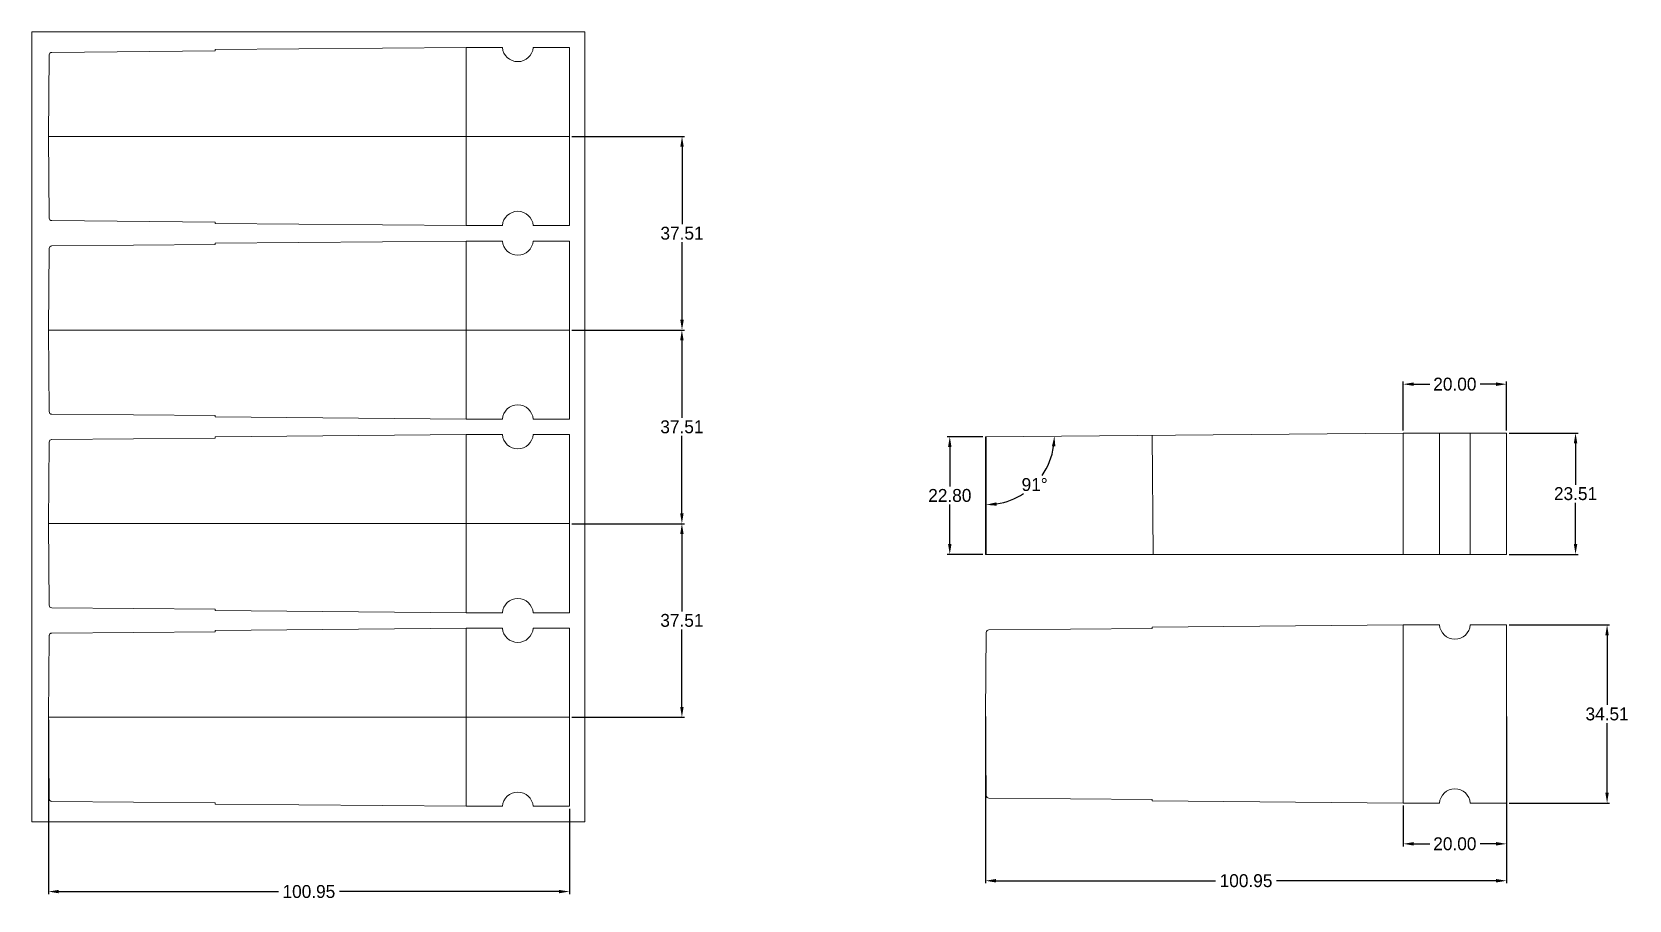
# Model space of a CAD drawing. Header units: millimetres. Extents: x 450 to 759, y 409 to 577.
import ezdxf
from ezdxf.lldxf.tags import DXFTag

# ---------------------------------------------------------------- set-up
doc = ezdxf.new("R2010")
doc.units = ezdxf.units.MM
doc.layers.add('1', color=7, linetype='Continuous', true_color=0xffffff)
doc.layers.add('dim', color=82, linetype='Continuous', lineweight=9)
tags = doc.linetypes.add('DASHED', pattern=[25.72, 12.86, -12.86]).pattern_tags.tags
tags[6:7] = [DXFTag(74, 4), DXFTag(75, 0), DXFTag(340, '0'), DXFTag(46, 0.0), DXFTag(50, 0.0), DXFTag(44, 0.0), DXFTag(45, 0.0)]
tags[4:5] = [DXFTag(74, 4), DXFTag(75, 0), DXFTag(340, '0'), DXFTag(46, 0.0), DXFTag(50, 0.0), DXFTag(44, 0.0), DXFTag(45, 0.0)]
doc.dimstyles.get("Standard").update_dxf_attribs({"dimtxt": 0.18, "dimasz": 0.18, "dimexe": 0.18, "dimexo": 0.0625, "dimgap": 0.09, "dimtad": 0, "dimtih": 1, "dimtoh": 1, "dimzin": 0, "dimdsep": 46, "dimtxsty": 'Standard', "dimcen": 0.09, "dimadec": 0, "dimazin": 0, "dimtfac": 1, "dimtofl": 0, "dimtmove": 0, "dimatfit": 3, "dimfxl": 0, "dimtolj": 1, "dimtzin": 0, "dimarcsym": 0})

# ---------------------------------------------------------------- blocks, each defined once
blk = doc.blocks.new('*D5')
at = {"layer": 'Defpoints', "color": 0, "lineweight": 18, "transparency": 16777216}
for p in [(735.37, 499.7), (735.37, 476.2), (748.76, 476.2)]:
    blk.add_point(p, dxfattribs=at)
at = {"layer": 'dim', "color": 0, "lineweight": -2, "transparency": 16777216}
for p, q in [((735.87, 499.7), (749.26, 499.7)), ((748.76, 497.7), (748.76, 489.7)), ((748.76, 478.2), (748.76, 486.2)), ((735.87, 476.2), (749.26, 476.2))]:
    blk.add_line(p, q, dxfattribs=at)
at = {"layer": 'dim', "color": 0, "lineweight": 18, "transparency": 16777216}
for points in [[(748.43, 497.7), (749.1, 497.7), (748.76, 499.7)], [(748.43, 478.2), (749.1, 478.2), (748.76, 476.2)]]:
    blk.add_solid(points, dxfattribs=at)
at = {"layer": 'dim', "color": 0, "lineweight": 18, "transparency": 16777216, "insert": (748.76, 487.95), "char_height": 2.5, "attachment_point": 5}
blk.add_mtext('\\A1;23.51', dxfattribs=at)
blk = doc.blocks.new('*D6')
at = {"layer": 'Defpoints', "color": 0, "lineweight": 18, "transparency": 16777216}
for p in [(634.42, 499), (627.49, 476.2), (634.42, 476.2)]:
    blk.add_point(p, dxfattribs=at)
at = {"layer": 'dim', "color": 0, "lineweight": -2, "transparency": 16777216}
for p, q in [((633.92, 499), (626.99, 499)), ((627.49, 497), (627.49, 489.35)), ((627.49, 478.2), (627.49, 485.85)), ((633.92, 476.2), (626.99, 476.2))]:
    blk.add_line(p, q, dxfattribs=at)
at = {"layer": 'dim', "color": 0, "lineweight": 18, "transparency": 16777216}
for points in [[(627.15, 497), (627.82, 497), (627.49, 499)], [(627.15, 478.2), (627.82, 478.2), (627.49, 476.2)]]:
    blk.add_solid(points, dxfattribs=at)
at = {"layer": 'dim', "color": 0, "lineweight": 18, "transparency": 16777216, "insert": (627.49, 487.6), "char_height": 2.5, "attachment_point": 5}
blk.add_mtext('\\A1;22.80', dxfattribs=at)
blk = doc.blocks.new('*D7')
at = {"layer": 'Defpoints', "color": 0, "lineweight": 18, "transparency": 16777216}
for p in [(634.42, 445.26), (735.37, 445.26), (735.37, 412.95)]:
    blk.add_point(p, dxfattribs=at)
at = {"layer": 'dim', "color": 0, "lineweight": -2, "transparency": 16777216}
for p, q in [((634.42, 444.76), (634.42, 412.45)), ((735.37, 444.76), (735.37, 412.45)), ((636.42, 412.95), (678.98, 412.95)), ((733.37, 412.95), (690.82, 412.95))]:
    blk.add_line(p, q, dxfattribs=at)
at = {"layer": 'dim', "color": 0, "lineweight": 18, "transparency": 16777216}
for points in [[(636.42, 413.28), (636.42, 412.61), (634.42, 412.95)], [(733.37, 413.28), (733.37, 412.61), (735.37, 412.95)]]:
    blk.add_solid(points, dxfattribs=at)
at = {"layer": 'dim', "color": 0, "lineweight": 18, "transparency": 16777216, "insert": (684.9, 412.95), "char_height": 2.5, "attachment_point": 5}
blk.add_mtext('\\A1;100.95', dxfattribs=at)
blk = doc.blocks.new('*D8')
at = {"layer": 'Defpoints', "color": 0, "lineweight": 18, "transparency": 16777216}
for p in [(715.37, 428), (735.37, 428), (735.37, 420.1)]:
    blk.add_point(p, dxfattribs=at)
at = {"layer": 'dim', "color": 0, "lineweight": -2, "transparency": 16777216}
for p, q in [((715.37, 427.5), (715.37, 419.6)), ((735.37, 427.5), (735.37, 419.6)), ((717.37, 420.1), (720.5, 420.1)), ((733.37, 420.1), (730.25, 420.1))]:
    blk.add_line(p, q, dxfattribs=at)
at = {"layer": 'dim', "color": 0, "lineweight": 18, "transparency": 16777216}
for points in [[(717.37, 420.44), (717.37, 419.77), (715.37, 420.1)], [(733.37, 420.44), (733.37, 419.77), (735.37, 420.1)]]:
    blk.add_solid(points, dxfattribs=at)
at = {"layer": 'dim', "color": 0, "lineweight": 18, "transparency": 16777216, "insert": (725.37, 420.1), "char_height": 2.5, "attachment_point": 5}
blk.add_mtext('\\A1;20.00', dxfattribs=at)
blk = doc.blocks.new('*D9')
at = {"layer": 'Defpoints', "color": 0, "lineweight": 18, "transparency": 16777216}
for p in [(553.76, 482.14), (575.57, 482.14), (553.76, 444.63)]:
    blk.add_point(p, dxfattribs=at)
at = {"layer": 'dim', "color": 0, "lineweight": -2, "transparency": 16777216}
for p, q in [((554.26, 482.14), (576.07, 482.14)), ((575.57, 480.14), (575.57, 465.14)), ((575.57, 446.63), (575.57, 461.64)), ((554.26, 444.63), (576.07, 444.63))]:
    blk.add_line(p, q, dxfattribs=at)
at = {"layer": 'dim', "color": 0, "lineweight": 18, "transparency": 16777216}
for points in [[(575.24, 480.14), (575.9, 480.14), (575.57, 482.14)], [(575.24, 446.63), (575.9, 446.63), (575.57, 444.63)]]:
    blk.add_solid(points, dxfattribs=at)
at = {"layer": 'dim', "color": 0, "lineweight": 18, "transparency": 16777216, "insert": (575.57, 463.39), "char_height": 2.5, "attachment_point": 5}
blk.add_mtext('\\A1;37.51', dxfattribs=at)
blk = doc.blocks.new('*D10')
at = {"layer": 'Defpoints', "color": 0, "lineweight": 18, "transparency": 16777216}
for p in [(553.76, 519.66), (575.57, 519.66), (553.76, 482.14)]:
    blk.add_point(p, dxfattribs=at)
at = {"layer": 'dim', "color": 0, "lineweight": -2, "transparency": 16777216}
for p, q in [((554.26, 519.66), (576.07, 519.66)), ((575.57, 517.66), (575.57, 502.65)), ((575.57, 484.14), (575.57, 499.15)), ((554.26, 482.14), (576.07, 482.14))]:
    blk.add_line(p, q, dxfattribs=at)
at = {"layer": 'dim', "color": 0, "lineweight": 18, "transparency": 16777216}
for points in [[(575.23, 517.66), (575.9, 517.66), (575.57, 519.66)], [(575.23, 484.14), (575.9, 484.14), (575.57, 482.14)]]:
    blk.add_solid(points, dxfattribs=at)
at = {"layer": 'dim', "color": 0, "lineweight": 18, "transparency": 16777216, "insert": (575.57, 500.9), "char_height": 2.5, "attachment_point": 5}
blk.add_mtext('\\A1;37.51', dxfattribs=at)
blk = doc.blocks.new('*D11')
at = {"layer": 'Defpoints', "color": 0, "lineweight": 18, "transparency": 16777216}
for p in [(553.76, 557.17), (575.59, 557.17), (553.76, 519.66)]:
    blk.add_point(p, dxfattribs=at)
at = {"layer": 'dim', "color": 0, "lineweight": -2, "transparency": 16777216}
for p, q in [((554.26, 557.17), (576.09, 557.17)), ((575.59, 555.17), (575.59, 540.16)), ((575.59, 521.66), (575.59, 536.66)), ((554.26, 519.66), (576.09, 519.66))]:
    blk.add_line(p, q, dxfattribs=at)
at = {"layer": 'dim', "color": 0, "lineweight": 18, "transparency": 16777216}
for points in [[(575.26, 555.17), (575.93, 555.17), (575.59, 557.17)], [(575.26, 521.66), (575.93, 521.66), (575.59, 519.66)]]:
    blk.add_solid(points, dxfattribs=at)
at = {"layer": 'dim', "color": 0, "lineweight": 18, "transparency": 16777216, "insert": (575.59, 538.41), "char_height": 2.5, "attachment_point": 5}
blk.add_mtext('\\A1;37.51', dxfattribs=at)
blk = doc.blocks.new('*D12')
at = {"layer": 'Defpoints', "color": 0, "lineweight": 18, "transparency": 16777216}
for p in [(452.81, 444.63), (553.76, 427.37), (452.81, 410.85)]:
    blk.add_point(p, dxfattribs=at)
at = {"layer": 'dim', "color": 0, "lineweight": -2, "transparency": 16777216}
for p, q in [((452.81, 444.13), (452.81, 410.35)), ((553.76, 426.87), (553.76, 410.35)), ((454.81, 410.85), (497.37, 410.85)), ((551.76, 410.85), (509.2, 410.85))]:
    blk.add_line(p, q, dxfattribs=at)
at = {"layer": 'dim', "color": 0, "lineweight": 18, "transparency": 16777216}
for points in [[(454.81, 411.18), (454.81, 410.52), (452.81, 410.85)], [(551.76, 411.18), (551.76, 410.52), (553.76, 410.85)]]:
    blk.add_solid(points, dxfattribs=at)
at = {"layer": 'dim', "color": 0, "lineweight": 18, "transparency": 16777216, "insert": (503.28, 410.85), "char_height": 2.5, "attachment_point": 5}
blk.add_mtext('\\A1;100.95', dxfattribs=at)
blk = doc.blocks.new('*D13')
at = {"layer": 'Defpoints', "color": 0, "lineweight": 18, "transparency": 16777216}
for p in [(634.42, 499), (634.56, 499), (715.37, 499.7), (641.19, 487.59), (634.56, 476.2)]:
    blk.add_point(p, dxfattribs=at)
at = {"layer": 'dim', "color": 0, "lineweight": -2, "transparency": 16777216}
for start, end in [(325.1516, 351.8071), (278.6929, 303.2148)]:
    blk.add_arc((634.56, 499), 13.19, start, end, dxfattribs=at)
at = {"layer": 'dim', "color": 0, "lineweight": 18, "transparency": 16777216}
for points in [[(647.29, 497.14), (647.95, 497.1), (647.76, 499.11)], [(636.58, 485.62), (636.53, 486.29), (634.56, 485.8)]]:
    blk.add_solid(points, dxfattribs=at)
at = {"layer": 'dim', "color": 0, "lineweight": 18, "transparency": 16777216, "insert": (643.93, 489.71), "char_height": 2.5, "attachment_point": 5}
blk.add_mtext('\\A1;91\\M+5A1E3', dxfattribs=at)
blk = doc.blocks.new('*D14')
at = {"layer": 'Defpoints', "color": 0, "lineweight": 18, "transparency": 16777216}
for p in [(735.37, 509.17), (715.37, 499.7), (735.37, 499.7)]:
    blk.add_point(p, dxfattribs=at)
at = {"layer": 'dim', "color": 0, "lineweight": -2, "transparency": 16777216}
for p, q in [((715.37, 500.2), (715.37, 509.67)), ((717.37, 509.17), (720.5, 509.17)), ((733.37, 509.17), (730.25, 509.17)), ((735.37, 500.2), (735.37, 509.67))]:
    blk.add_line(p, q, dxfattribs=at)
at = {"layer": 'dim', "color": 0, "lineweight": 18, "transparency": 16777216}
for points in [[(717.37, 509.51), (717.37, 508.84), (715.37, 509.17)], [(733.37, 509.51), (733.37, 508.84), (735.37, 509.17)]]:
    blk.add_solid(points, dxfattribs=at)
at = {"layer": 'dim', "color": 0, "lineweight": 18, "transparency": 16777216, "insert": (725.37, 509.17), "char_height": 2.5, "attachment_point": 5}
blk.add_mtext('\\A1;20.00', dxfattribs=at)
blk = doc.blocks.new('*D15')
at = {"layer": 'Defpoints', "color": 0, "lineweight": 18, "transparency": 16777216}
for p in [(735.37, 462.52), (735.37, 428), (754.87, 428)]:
    blk.add_point(p, dxfattribs=at)
at = {"layer": 'dim', "color": 0, "lineweight": -2, "transparency": 16777216}
for p, q in [((735.87, 462.52), (755.37, 462.52)), ((754.87, 460.52), (754.87, 447.01)), ((754.87, 430), (754.87, 443.51)), ((735.87, 428), (755.37, 428))]:
    blk.add_line(p, q, dxfattribs=at)
at = {"layer": 'dim', "color": 0, "lineweight": 18, "transparency": 16777216}
for points in [[(754.54, 460.52), (755.2, 460.52), (754.87, 462.52)], [(754.54, 430), (755.2, 430), (754.87, 428)]]:
    blk.add_solid(points, dxfattribs=at)
at = {"layer": 'dim', "color": 0, "lineweight": 18, "transparency": 16777216, "insert": (754.87, 445.26), "char_height": 2.5, "attachment_point": 5}
blk.add_mtext('\\A1;34.51', dxfattribs=at)

msp = doc.modelspace()

# ---------------------------------------------------------------- linework, layer by layer
at = {"layer": '1', "linetype": 'Continuous', "lineweight": 18, "ltscale": 0.404613}
for p, q in [((556.76, 577.426), (449.606, 577.426)), ((449.606, 424.374), (449.606, 577.426)), ((556.76, 577.426), (556.76, 424.374)), ((449.606, 424.374), (556.76, 424.374))]:
    msp.add_line(p, q, dxfattribs=at)
at = {"layer": '1', "color": 2, "linetype": 'Continuous', "lineweight": 18}
for p, q in [((452.947, 572.976), (452.809, 557.17)), ((453.445, 573.474), (485.116, 573.751)), ((485.116, 574.002), (533.76, 574.426)), ((485.116, 574.002), (485.116, 573.751)), ((540.77, 574.426), (533.76, 574.426)), ((533.76, 574.426), (533.76, 557.17)), ((553.76, 574.426), (546.75, 574.426)), ((553.76, 574.426), (553.76, 557.17)), ((533.76, 557.17), (452.809, 557.17)), ((452.809, 557.17), (452.947, 541.363)), ((553.76, 557.17), (533.76, 557.17)), ((533.76, 557.17), (533.76, 539.913)), ((553.76, 557.17), (553.76, 539.913)), ((453.445, 540.865), (485.116, 540.589)), ((485.116, 540.338), (485.116, 540.589)), ((485.116, 540.338), (533.76, 539.913)), ((540.77, 539.913), (533.76, 539.913)), ((553.76, 539.913), (546.75, 539.913)), ((453.445, 535.961), (485.116, 536.238)), ((485.116, 536.489), (533.76, 536.913)), ((485.116, 536.489), (485.116, 536.238)), ((540.77, 536.913), (533.76, 536.913)), ((533.76, 536.913), (533.76, 519.657)), ((553.76, 536.913), (546.75, 536.913)), ((553.76, 536.913), (553.76, 519.657)), ((452.947, 535.463), (452.809, 519.657)), ((533.76, 519.657), (452.809, 519.657)), ((452.809, 519.657), (452.947, 503.85)), ((553.76, 519.657), (533.76, 519.657)), ((533.76, 519.657), (533.76, 502.4)), ((553.76, 519.657), (553.76, 502.4)), ((453.445, 503.352), (485.116, 503.076)), ((485.116, 502.825), (485.116, 503.076)), ((485.116, 502.825), (533.76, 502.4)), ((540.77, 502.4), (533.76, 502.4)), ((553.76, 502.4), (546.75, 502.4)), ((453.445, 498.448), (485.116, 498.725)), ((485.116, 498.976), (533.76, 499.4)), ((485.116, 498.976), (485.116, 498.725)), ((540.77, 499.4), (533.76, 499.4)), ((533.76, 499.4), (533.76, 482.144)), ((553.76, 499.4), (546.75, 499.4)), ((553.76, 499.4), (553.76, 482.144)), ((715.374, 499.705), (634.424, 498.998)), ((735.374, 499.705), (715.374, 499.705)), ((452.947, 497.95), (452.809, 482.144)), ((533.76, 482.144), (452.809, 482.144)), ((452.809, 482.144), (452.947, 466.337)), ((553.76, 482.144), (533.76, 482.144)), ((533.76, 482.144), (533.76, 464.887)), ((553.76, 482.144), (553.76, 464.887)), ((453.445, 465.839), (485.116, 465.563)), ((485.116, 465.312), (485.116, 465.563)), ((485.116, 465.312), (533.76, 464.887)), ((540.77, 464.887), (533.76, 464.887)), ((553.76, 464.887), (546.75, 464.887)), ((453.445, 460.935), (485.116, 461.212)), ((485.116, 461.463), (533.76, 461.887)), ((485.116, 461.463), (485.116, 461.212)), ((540.77, 461.887), (533.76, 461.887)), ((533.76, 461.887), (533.76, 444.631)), ((553.76, 461.887), (546.75, 461.887)), ((553.76, 461.887), (553.76, 444.631)), ((635.06, 461.565), (666.731, 461.841)), ((666.731, 462.092), (715.374, 462.517)), ((666.731, 462.092), (666.731, 461.841)), ((722.384, 462.517), (715.374, 462.517)), ((735.374, 462.517), (728.365, 462.517)), ((735.374, 462.517), (735.374, 445.26)), ((452.947, 460.437), (452.809, 444.631)), ((634.562, 461.067), (634.424, 445.26)), ((533.76, 444.631), (452.809, 444.631)), ((452.809, 444.631), (452.947, 428.824)), ((553.76, 444.631), (533.76, 444.631)), ((533.76, 444.631), (533.76, 427.374)), ((553.76, 444.631), (553.76, 427.374)), ((634.424, 445.26), (634.562, 429.454)), ((735.374, 445.26), (735.374, 428.004)), ((453.445, 428.326), (485.116, 428.05)), ((485.116, 427.799), (485.116, 428.05)), ((485.116, 427.799), (533.76, 427.374)), ((540.77, 427.374), (533.76, 427.374)), ((553.76, 427.374), (546.75, 427.374)), ((635.06, 428.956), (666.731, 428.679)), ((666.731, 428.428), (666.731, 428.679)), ((666.731, 428.428), (715.374, 428.004)), ((722.384, 428.004), (715.374, 428.004)), ((735.374, 428.004), (728.365, 428.004))]:
    msp.add_line(p, q, dxfattribs=at)
at = {"layer": '1', "color": 7, "linetype": 'Continuous', "lineweight": 18}
for p, q in [((634.424, 476.198), (634.424, 498.998)), ((634.562, 499), (634.562, 476.198)), ((666.93, 476.198), (666.729, 499.28)), ((666.731, 499.034), (666.731, 499.036)), ((715.374, 476.198), (715.374, 499.705)), ((715.374, 499.605), (715.374, 499.454)), ((722.384, 499.705), (722.384, 476.198)), ((728.365, 476.198), (728.365, 499.705)), ((735.374, 499.705), (735.374, 499.454)), ((735.374, 499.454), (735.374, 476.198)), ((634.424, 476.198), (634.562, 476.198)), ((635.06, 476.198), (635.01, 476.198)), ((635.06, 476.198), (663.651, 476.198)), ((663.684, 476.198), (666.929, 476.198)), ((666.93, 476.198), (666.929, 476.198)), ((666.93, 476.198), (715.374, 476.198)), ((715.374, 476.198), (722.384, 476.198)), ((722.384, 476.198), (728.365, 476.198)), ((728.365, 476.198), (735.374, 476.198)), ((715.374, 462.517), (715.374, 445.26)), ((715.374, 445.26), (715.374, 428.004))]:
    msp.add_line(p, q, dxfattribs=at)
at = {"layer": '1', "color": 2, "linetype": 'Continuous', "lineweight": 18}
for centre, radius, start, end in [((453.45, 572.972), 0.503, 90.5, 179.5), ((543.76, 574.67), 3, 184.65529, 355.34471), ((543.76, 539.67), 3, 4.65529, 175.34471), ((453.45, 541.368), 0.503, 180.5, 269.5), ((453.45, 535.459), 0.503, 90.5, 179.5), ((543.76, 537.157), 3, 184.65529, 355.34471), ((543.76, 502.157), 3, 4.65529, 175.34471), ((453.45, 503.855), 0.503, 180.5, 269.5), ((453.45, 497.946), 0.503, 90.5, 179.5), ((543.76, 499.644), 3, 184.65529, 355.34471), ((543.76, 464.644), 3, 4.65529, 175.34471), ((453.45, 466.342), 0.503, 180.5, 269.5), ((543.76, 462.131), 3, 184.65529, 355.34471), ((635.064, 461.063), 0.503, 90.5, 179.5), ((725.374, 462.76), 3, 184.65529, 355.34471), ((453.45, 460.433), 0.503, 90.5, 179.5), ((725.374, 427.76), 3, 4.65529, 175.34471), ((453.45, 428.829), 0.503, 180.5, 269.5), ((543.76, 427.131), 3, 4.65529, 175.34471), ((635.064, 429.458), 0.503, 180.5, 269.5)]:
    msp.add_arc(centre, radius, start, end, dxfattribs=at)
at = {"layer": '1', "color": 2, "linetype": 'DASHED', "lineweight": 18}
for centre in [(453.45, 572.972), (453.45, 535.459), (453.45, 497.946), (635.064, 461.063), (453.45, 460.433)]:
    msp.add_ellipse(centre, major_axis=(0.355, -0.355), ratio=0.9999252, start_param=2.4169691, end_param=3.8662152, dxfattribs=at)
at = {"layer": '1', "color": 7, "linetype": 'Continuous', "lineweight": 18}
for points, degree in [([(635.01, 476.198), (634.918, 476.198), (634.754, 476.198), (634.63, 476.198), (634.563, 476.198), (634.562, 476.198)], 2), ([(663.651, 476.198), (663.684, 476.198)], 1)]:
    msp.add_open_spline(points, degree=degree, dxfattribs=at)

# ---------------------------------------------------------------- dimensions: what is measured, and where the dimension line sits
at = {"layer": 'dim', "lineweight": 18}
for base, p1, p2, picture, middle in [((575.592, 557.17), (553.76, 519.657), (553.76, 557.17), '*D11', (575.592, 538.413)), ((575.565, 519.657), (553.76, 482.144), (553.76, 519.657), '*D10', (575.565, 500.9)), ((627.486, 476.198), (634.424, 498.998), (634.424, 476.198), '*D6', (627.486, 487.598)), ((748.762, 476.198), (735.374, 499.705), (735.374, 476.198), '*D5', (748.762, 487.951)), ((575.569, 482.144), (553.76, 444.631), (553.76, 482.144), '*D9', (575.569, 463.387)), ((754.87, 428.004), (735.374, 462.517), (735.374, 428.004), '*D15', (754.87, 445.26))]:
    dim = msp.add_linear_dim(base=base, p1=p1, p2=p2, angle=90, dimstyle='Standard', override={"dimtxt": 2.5, "dimasz": 2, "dimexe": 0.49975, "dimexo": 0.49975, "dimgap": 0.49975}, dxfattribs=at)
    dim.commit()
    dim.dimension.update_dxf_attribs({"geometry": picture, "text_midpoint": middle})
for base, p1, p2, picture, middle in [((735.374, 509.173), (715.374, 499.705), (735.374, 499.705), '*D14', (725.374, 509.173)), ((452.809, 410.849), (553.76, 427.374), (452.809, 444.631), '*D12', (503.284, 410.849)), ((735.374, 412.946), (634.424, 445.26), (735.374, 445.26), '*D7', (684.899, 412.946)), ((735.374, 420.103), (715.374, 428.004), (735.374, 428.004), '*D8', (725.374, 420.103))]:
    dim = msp.add_linear_dim(base=base, p1=p1, p2=p2, dimstyle='Standard', override={"dimtxt": 2.5, "dimasz": 2, "dimexe": 0.49975, "dimexo": 0.49975, "dimgap": 0.49975}, dxfattribs=at)
    dim.commit()
    dim.dimension.update_dxf_attribs({"geometry": picture, "text_midpoint": middle})
dim = msp.add_angular_dim_2l(base=(641.1925, 487.5918), line1=((634.5618, 498.9997), (634.5618, 476.1978)), line2=((715.3735, 499.7049), (634.4239, 498.9985)), dimstyle='Standard', override={"dimtxt": 2.5, "dimasz": 2, "dimexe": 0.49975, "dimexo": 0.49975, "dimgap": 0.49975}, dxfattribs=at)
dim.commit()
dim.dimension.update_dxf_attribs({"geometry": '*D13', "text_midpoint": (643.9326, 489.7103)})

doc.saveas('drawing.dxf')
